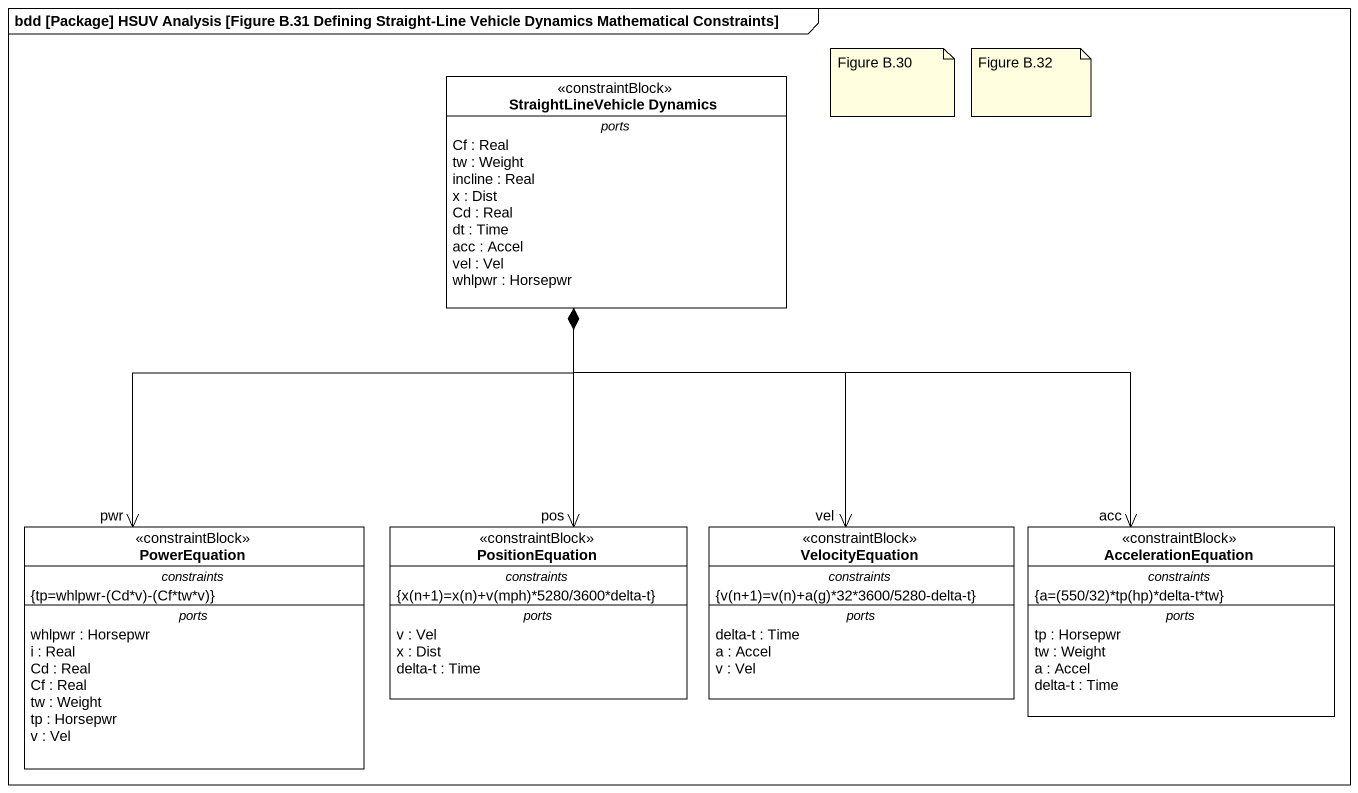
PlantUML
@startuml
mainframe bdd [Package] HSUV Analysis [Figure B.31 Defining Straight-Line Vehicle Dynamics Mathematical Constraints]
hide circle
hide empty members
class "StraightLineVehicle Dynamics" as StraightLineVehicle_Dynamics <<constraintBlock>> #FFFFFF {
  -- ports --
  Cf : Real
  tw : Weight
  incline : Real
  x : Dist
  Cd : Real
  dt : Time
  acc : Accel
  vel : Vel
  whlpwr : Horsepwr
}
class PowerEquation <<constraintBlock>> #FFFFFF {
  -- constraints --
  {field} {tp=whlpwr-(Cd*v)-(Cf*tw*v)}
  -- ports --
  whlpwr : Horsepwr
  i : Real
  Cd : Real
  Cf : Real
  tw : Weight
  tp : Horsepwr
  v : Vel
}
class PositionEquation <<constraintBlock>> #FFFFFF {
  -- constraints --
  {field} {x(n+1)=x(n)+v(mph)*5280/3600*delta-t}
  -- ports --
  v : Vel
  x : Dist
  delta-t : Time
}
class VelocityEquation <<constraintBlock>> #FFFFFF {
  -- constraints --
  {field} {v(n+1)=v(n)+a(g)*32*3600/5280-delta-t}
  -- ports --
  delta-t : Time
  a : Accel
  v : Vel
}
class AccelerationEquation <<constraintBlock>> #FFFFFF {
  -- constraints --
  {field} {a=(550/32)*tp(hp)*delta-t*tw}
  -- ports --
  tp : Horsepwr
  tw : Weight
  a : Accel
  delta-t : Time
}
PowerEquation "pwr" <-up-* StraightLineVehicle_Dynamics
PositionEquation "pos" <-up-* StraightLineVehicle_Dynamics
VelocityEquation "vel" <-up-* StraightLineVehicle_Dynamics
AccelerationEquation "acc" <-up-* StraightLineVehicle_Dynamics
note as N1
  Figure B.30
end note
note as N2
  Figure B.32
end note
@enduml
